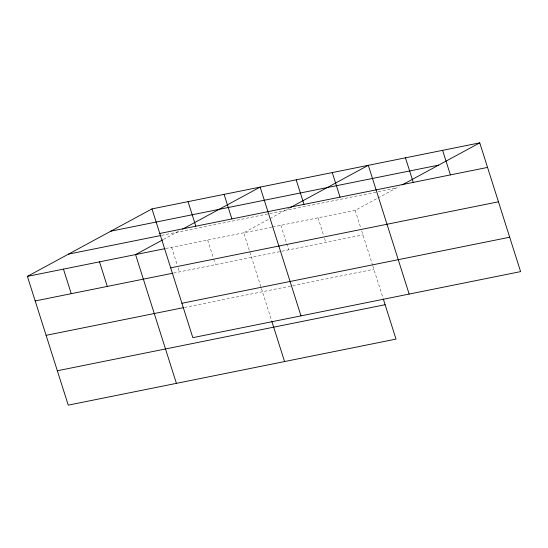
<?xml version="1.0" encoding="UTF-8"?>
<svg xmlns="http://www.w3.org/2000/svg" width="548" height="548" viewBox="0 0 548 548"><rect width="100%" height="100%" fill="white"/><g stroke="black" fill="none" stroke-linecap="round" stroke-linejoin="round"><path stroke-width="0.41" stroke-dasharray="2.74 2.06" d="M163.462 239.476L179.6 230.735M289.221 208.151L243.73 232.797L261.163 287.748M272.623 226.975L355.173 210.343L377.195 198.41M377.928 198.013L399.204 186.491M161.585 235.359L377.298 191.896M378.12 191.732L396.286 188.074M165.749 248.504L271.794 227.139M173.545 273.068L362.961 234.9M184.45 307.455L373.873 269.287M355.173 210.343L360.7 227.769M361.707 230.941L372.606 265.294M372.859 266.088L383.066 298.276M318.025 217.823L323.553 235.256M324.56 238.428L325.813 242.387M280.877 225.31L288.666 249.874M261.417 288.543L271.623 320.731M207.671 240.058L213.453 258.286M213.706 259.074L215.467 264.622M171.62 247.326L177.148 264.752M178.155 267.924L179.408 271.883"/><path stroke-width="0.82" d="M383.326 299.085L396.019 339.102L68.247 405.143L27.4 276.384L151.981 208.898L479.753 142.857L520.6 271.616L192.828 337.657L151.981 208.898M162.729 239.873L135.562 254.587L176.408 383.353M182.518 229.153L260.149 187.101L300.996 315.867M290.687 207.356L368.311 165.311L409.157 294.071M402.129 184.902L479.753 142.857M110.867 231.167L438.64 165.126M159.776 233.462L487.549 167.414M68.514 254.114L160.742 235.53M27.4 276.384L164.914 248.676M170.681 267.842L498.454 201.801M35.188 300.948L172.702 273.24M181.922 303.27L509.695 237.229M46.101 335.328L183.614 307.627M57.341 370.756L385.114 304.715M442.606 150.337L450.401 174.901M405.458 157.824L413.254 182.388M332.259 172.572L340.048 197.136M296.201 179.84L303.996 204.397M271.883 321.532L284.576 361.557M224.091 194.369L231.886 218.926M188.039 201.63L195.828 226.194M99.51 261.855L107.298 286.412M63.452 269.116L71.247 293.68"/></g></svg>
